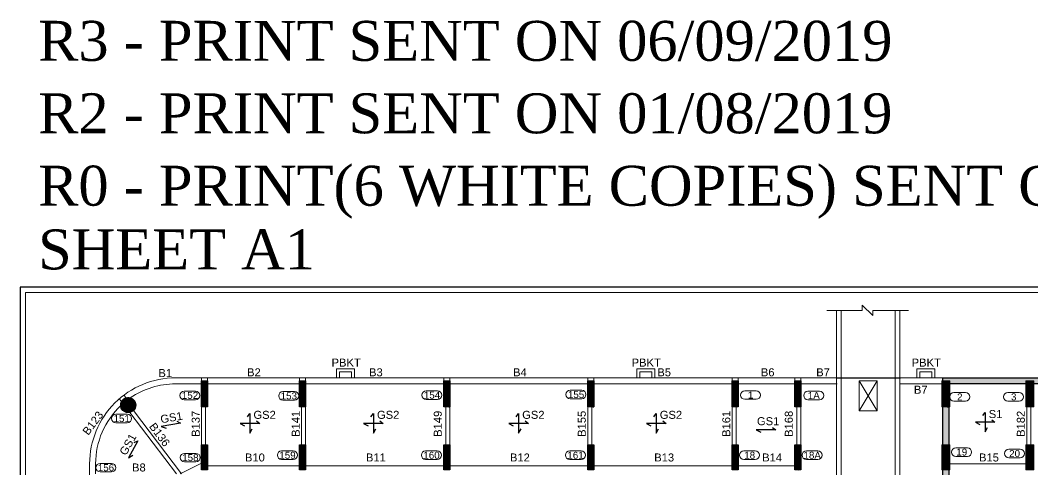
# Model space of a CAD drawing. Header units: millimetres. Extents: x -954 to 225541, y -300291 to -180647.
# Drawn here: x -954 to 49665, y -203139 to -180647 of the extents above; entities that cross this region are included whole.
import ezdxf
from ezdxf.enums import TextEntityAlignment as Align

# ---------------------------------------------------------------- set-up
doc = ezdxf.new("R2010")
doc.units = ezdxf.units.MM
doc.header["$LTSCALE"] = 100
doc.header["$MEASUREMENT"] = 0
for name, color, linetype, lineweight in [('BEAM', 191, 'Continuous', 20), ('BEAM NO (H)', 121, 'Continuous', 20), ('BEAM NO (V)', 121, 'Continuous', 20), ('COL HATCH', 67, 'Continuous', 25), ('colno', 11, 'Continuous', 15), ('COLUMN', 84, 'Continuous', 30), ('CONCRETE', 7, 'Continuous', 20), ('MAIN TEXT', 6, 'Continuous', 25), ('RET WALL', 31, 'Continuous', 30), ('RET WALL HATCH', 57, 'Continuous', 13), ('SLAB MARK', 241, 'Continuous', 25), ('SLAB NO', 52, 'Continuous', 25), ('SUNK', 251, 'Continuous', 9), ('void', 45, 'Continuous', 18)]:
    doc.layers.add(name, color=color, linetype=linetype, lineweight=lineweight)
doc.styles.add('ARIAL', font='arial.ttf')
doc.styles.add('TIMES NEW ROMAN', font='times.ttf', dxfattribs={"width": 0.8, "height": 12})
pattern_1 = [(45, (-336377.978, -599340.706), (-8.83883476, 8.83883476), [])]
pattern_2 = [(45, (-362902.978, -599340.706), (-8.83883476, 8.83883476), [])]
pattern_3 = [(45, (-343602.978, -599340.706), (-8.83883476, 8.83883476), [])]
pattern_4 = [(45, (-350802.978, -599340.706), (-8.83883476, 8.83883476), [])]
pattern_5 = [(45, (-358002.978, -599340.706), (-8.83883476, 8.83883476), [])]
pattern_6 = [(45, (-156574.624, -1128011.588), (-8.83883476, 8.83883476), [])]
pattern_7 = [(45, (-46170.95, -917447.999), (-8.83883476, 8.83883476), [])]
pattern_8 = [(45, (98282.85, 893795.44), (-88.388348, 88.388348), [])]

# ---------------------------------------------------------------- blocks, each defined once
blk = doc.blocks.new('Z$W@#162E370D')
at = {"layer": 'COL HATCH', "lineweight": 9}
h = blk.add_hatch(dxfattribs=at)
h.set_pattern_fill('ANSI31', color=99, scale=1000, style=0)
h.set_pattern_definition(pattern_8)
h.paths.add_polyline_path([(-36400, 38060), (-36800, 38060), (-36800, 36760), (-36400, 36760)])
h = blk.add_hatch(dxfattribs=at)
h.set_pattern_fill('ANSI31', color=99, scale=1000, style=0)
h.set_pattern_definition(pattern_8)
h.paths.add_polyline_path([(-32200, 38060), (-32600, 38060), (-32600, 36760), (-32200, 36760)])
h = blk.add_hatch(dxfattribs=at)
h.set_pattern_fill('ANSI31', color=99, scale=1000, style=0)
h.set_pattern_definition(pattern_8)
h.paths.add_polyline_path([(-36800, 34860), (-36400, 34860), (-36400, 33610), (-36800, 33610)])
h = blk.add_hatch(dxfattribs=at)
h.set_pattern_fill('ANSI31', color=99, scale=1000, style=0)
h.set_pattern_definition(pattern_8)
h.paths.add_polyline_path([(-32600, 34860), (-32200, 34860), (-32200, 33610), (-32600, 33610)])
at = {"layer": 'COLUMN', "lineweight": 13}
for points in [[(-36400, 38060), (-36800, 38060), (-36800, 36760), (-36400, 36760)], [(-32200, 38060), (-32600, 38060), (-32600, 36760), (-32200, 36760)], [(-36800, 34860), (-36400, 34860), (-36400, 33610), (-36800, 33610)], [(-32600, 34860), (-32200, 34860), (-32200, 33610), (-32600, 33610)]]:
    blk.add_lwpolyline(points, close=True, dxfattribs=at)
blk = doc.blocks.new('Z$W@#2DCD71B0')
at = {"layer": 'CONCRETE', "lineweight": 9}
blk.add_lwpolyline([(-3652.5, 0), (-1881.8, 0), (-1881.8, 267.6), (-1358, -237.8), (-1358, 0), (429.8, 0)], dxfattribs=at)
at = {"layer": 'RET WALL', "lineweight": 9}
for p, q in [((-3160, 0), (-3160, -75473)), ((-2930, 0), (-2930, -75186.9)), ((-230, 0), (-230, -74593.7)), ((0, 0), (0, -74778.6))]:
    blk.add_line(p, q, dxfattribs=at)

msp = doc.modelspace()

# ---------------------------------------------------------------- hatches: boundary and pattern name
at = {"layer": 'COL HATCH'}
h = msp.add_hatch(dxfattribs=at)
h.set_pattern_fill('ANSI31', color=256, scale=100, style=0)
h.set_pattern_definition(pattern_2)
h.paths.add_polyline_path([(8415.2, -198688.9), (8415.2, -199988.9), (8115.2, -199988.9), (8115.2, -198688.9)])
h = msp.add_hatch(dxfattribs=at)
h.set_pattern_fill('ANSI31', color=256, scale=100, style=0)
h.set_pattern_definition(pattern_5)
h.paths.add_polyline_path([(13315.2, -198688.9), (13315.2, -199988.9), (13015.2, -199988.9), (13015.2, -198688.9)])
h = msp.add_hatch(dxfattribs=at)
h.set_pattern_fill('ANSI31', color=256, scale=100, style=0)
h.set_pattern_definition(pattern_4)
h.paths.add_polyline_path([(20515.2, -198688.9), (20515.2, -199988.9), (20215.2, -199988.9), (20215.2, -198688.9)])
h = msp.add_hatch(dxfattribs=at)
h.set_pattern_fill('ANSI31', color=256, scale=100, style=0)
h.set_pattern_definition(pattern_3)
h.paths.add_polyline_path([(27715.2, -198688.9), (27715.2, -199988.9), (27415.2, -199988.9), (27415.2, -198688.9)])
h = msp.add_hatch(dxfattribs=at)
h.set_pattern_fill('ANSI31', color=256, scale=100, style=0)
h.set_pattern_definition(pattern_1)
h.paths.add_polyline_path([(34940.2, -198688.9), (34940.2, -199988.9), (34640.2, -199988.9), (34640.2, -198688.9)])
h = msp.add_hatch(dxfattribs=at)
h.set_pattern_fill('ANSI31', color=256, scale=100, style=0)
h.set_pattern_definition(pattern_6)
h.paths.add_polyline_path([(37765.2, -198688.9), (38065.2, -198688.9), (38065.2, -199988.9), (37765.2, -199988.9)])
h = msp.add_hatch(dxfattribs=at)
h.set_pattern_fill('ANSI31', color=256, scale=100, style=0)
h.set_pattern_definition(pattern_7)
h.paths.add_polyline_path([(45165.2, -198688.9), (45465.2, -198688.9), (45465.2, -199988.9), (45165.2, -199988.9)])
h = msp.add_hatch(dxfattribs=at)
h.set_pattern_fill('ANSI31', color=256, scale=100, style=0)
h.set_pattern_definition(pattern_7)
h.paths.add_polyline_path([(49365.2, -198688.9), (49665.2, -198688.9), (49665.2, -199988.9), (49365.2, -199988.9)])
h = msp.add_hatch(dxfattribs=at)
h.set_pattern_fill('ANSI31', color=256, scale=100, style=0)
h.set_pattern_definition([(315, (-465478.406, 171803.38), (-8.83883476, -8.83883476), [])])
edge = h.paths.add_edge_path()
edge.add_arc((4442.2, -199902.9), 375, 0, 360)
h = msp.add_hatch(dxfattribs=at)
h.set_pattern_fill('ANSI31', color=256, scale=100, style=0)
h.set_pattern_definition(pattern_2)
h.paths.add_polyline_path([(8415.2, -201888.9), (8415.2, -203138.9), (8115.2, -203138.9), (8115.2, -201888.9)])
h = msp.add_hatch(dxfattribs=at)
h.set_pattern_fill('ANSI31', color=256, scale=100, style=0)
h.set_pattern_definition(pattern_5)
h.paths.add_polyline_path([(13315.2, -201888.9), (13315.2, -203138.9), (13015.2, -203138.9), (13015.2, -201888.9)])
h = msp.add_hatch(dxfattribs=at)
h.set_pattern_fill('ANSI31', color=256, scale=100, style=0)
h.set_pattern_definition(pattern_4)
h.paths.add_polyline_path([(20515.2, -201888.9), (20515.2, -203138.9), (20215.2, -203138.9), (20215.2, -201888.9)])
h = msp.add_hatch(dxfattribs=at)
h.set_pattern_fill('ANSI31', color=256, scale=100, style=0)
h.set_pattern_definition(pattern_3)
h.paths.add_polyline_path([(27715.2, -201888.9), (27715.2, -203138.9), (27415.2, -203138.9), (27415.2, -201888.9)])
h = msp.add_hatch(dxfattribs=at)
h.set_pattern_fill('ANSI31', color=256, scale=100, style=0)
h.set_pattern_definition(pattern_1)
h.paths.add_polyline_path([(34940.2, -201888.9), (34940.2, -203138.9), (34640.2, -203138.9), (34640.2, -201888.9)])
h = msp.add_hatch(dxfattribs=at)
h.set_pattern_fill('ANSI31', color=256, scale=100, style=0)
h.set_pattern_definition(pattern_6)
h.paths.add_polyline_path([(37765.2, -201888.9), (38065.2, -201888.9), (38065.2, -203138.9), (37765.2, -203138.9)])
h = msp.add_hatch(dxfattribs=at)
h.set_pattern_fill('ANSI31', color=256, scale=100, style=0)
h.set_pattern_definition(pattern_7)
h.paths.add_polyline_path([(45165.2, -201888.9), (45465.2, -201888.9), (45465.2, -203138.9), (45165.2, -203138.9)])
h = msp.add_hatch(dxfattribs=at)
h.set_pattern_fill('ANSI31', color=256, scale=100, style=0)
h.set_pattern_definition(pattern_7)
h.paths.add_polyline_path([(49365.2, -201888.9), (49665.2, -201888.9), (49665.2, -203138.9), (49365.2, -203138.9)])
at = {"layer": 'RET WALL HATCH'}
h = msp.add_hatch(dxfattribs=at)
h.set_pattern_fill('ANSI33', color=256, scale=1000, style=0)
h.set_pattern_definition([(45, (360396, 1349499.23), (-176.776695, 176.776695), []), (45, (360572.77, 1349499.23), (-176.776695, 176.776695), [125, -62.5])])
h.paths.add_polyline_path([(45465.2, -235437.9), (81565.2, -235437.9), (81565.2, -230588.9), (83765.2, -230588.9), (83765.2, -198838.9), (45465.2, -198838.9)], flags=16)
h.paths.add_polyline_path([(81865.2, -230888.9), (81865.2, -235737.9), (45165.2, -235737.9), (45165.2, -198538.9), (84065.2, -198538.9), (84065.2, -230888.9)])

# ---------------------------------------------------------------- linework, layer by layer
at = {"color": 5}
msp.add_lwpolyline([(-953.5, -300291), (149541.8, -300291), (149541.8, -193995.9), (-953.5, -193995.9)], close=True, dxfattribs=at)
at = {"layer": 'BEAM'}
for p, q in [((8115.2, -198688.9), (8115.2, -198538.9)), ((8415.2, -198688.9), (8415.2, -198538.9)), ((13015.2, -198688.9), (13015.2, -198538.9)), ((13315.2, -198688.9), (13315.2, -198538.9)), ((20215.2, -198688.9), (20215.2, -198538.9)), ((20515.2, -198688.9), (20515.2, -198538.9)), ((27415.2, -198688.9), (27415.2, -198538.9)), ((27715.2, -198688.9), (27715.2, -198538.9)), ((34640.2, -198688.9), (34640.2, -198538.9)), ((34940.2, -198688.9), (34940.2, -198538.9)), ((37765.2, -198688.9), (37765.2, -198538.9)), ((38065.2, -198688.9), (38065.2, -198538.9)), ((45165.2, -198538.9), (43045.2, -198538.9)), ((45165.2, -198838.9), (43045.2, -198838.9)), ((4342.8, -199541.3), (4228.9, -199400.4)), ((4109.5, -199729.8), (3995.6, -199588.9)), ((4522.3, -200269.2), (6863.6, -203338.9)), ((4701.2, -200174), (7115.2, -203338.9)), ((8115.2, -201888.9), (8115.2, -199988.9)), ((8315.2, -201888.9), (8315.2, -199988.9)), ((13115.2, -201888.9), (13115.2, -199988.9)), ((13315.2, -201888.9), (13315.2, -199988.9)), ((20315.2, -201888.9), (20315.2, -199988.9)), ((20515.2, -201888.9), (20515.2, -199988.9)), ((27415.2, -201888.9), (27415.2, -199988.9)), ((27615.2, -201888.9), (27615.2, -199988.9)), ((34640.2, -199988.9), (34640.2, -201888.9)), ((34840.2, -199988.9), (34840.2, -201888.9)), ((37865.2, -199988.9), (37865.2, -201888.9)), ((38065.2, -199988.9), (38065.2, -201888.9)), ((49365.2, -199988.9), (49365.2, -201888.9)), ((49565.2, -199988.9), (49565.2, -201888.9)), ((7044.3, -203338.9), (8115.2, -202803.5)), ((13015.2, -202938.9), (8415.2, -202938.9)), ((20215.2, -202938.9), (13315.2, -202938.9)), ((27415.2, -202938.9), (20515.2, -202938.9)), ((34640.2, -202938.9), (27715.2, -202938.9)), ((37765.2, -202938.9), (34940.2, -202938.9)), ((49365.2, -202838.9), (45465.2, -202838.9))]:
    msp.add_line(p, q, dxfattribs=at)
for points in [[(14865.2, -198538.9), (14865.2, -198088.9), (15765.2, -198088.9), (15765.2, -198538.9)], [(15015.2, -198538.9), (15015.2, -198238.9), (15615.2, -198238.9), (15615.2, -198538.9)], [(29865.2, -198538.9), (29865.2, -198088.9), (30765.2, -198088.9), (30765.2, -198538.9)], [(30015.2, -198538.9), (30015.2, -198238.9), (30615.2, -198238.9), (30615.2, -198538.9)], [(43865.2, -198539.2), (43865.2, -198089.2), (44765.2, -198089.2), (44765.2, -198539.2)], [(44015.2, -198539.2), (44015.2, -198239.2), (44615.2, -198239.2), (44615.2, -198539.2)], [(13015.2, -198838.9), (8415.2, -198838.9)], [(20215.2, -198838.9), (13315.2, -198838.9)], [(27415.2, -198838.9), (20515.2, -198838.9)], [(34640.2, -198838.9), (27715.2, -198838.9)], [(37765.2, -198838.9), (34940.2, -198838.9)], [(39885.2, -198838.9), (38065.2, -198838.9)]]:
    msp.add_lwpolyline(points, dxfattribs=at)
for points in [[(39885.2, -198538.9), (6815.2, -198538.9, 0.4142136), (2515.2, -202838.9), (2515.2, -213838.9)], [(8115.2, -198838.9), (6815.2, -198838.9, 0.1517711), (4548.4, -199543.2, 0.1517711)], [(4068.3, -199931.3, 0.20631), (2815.2, -202838.9), (2815.2, -203338.9)]]:
    msp.add_lwpolyline(points, format="xyb", dxfattribs=at)
at = {"layer": 'colno', "elevation": -1455.5}
for points in [[(7239.8, -199631.8, -1), (7239.8, -199204.4), (7812.4, -199204.4, -1), (7812.4, -199631.8)], [(12182, -199657.1, -1), (12182, -199229.7), (12754.6, -199229.7, -1), (12754.6, -199657.1)], [(19339.4, -199619, -1), (19339.4, -199191.6), (19912, -199191.6, -1), (19912, -199619)], [(26542.1, -199589.4, -1), (26542.1, -199162), (27114.6, -199162, -1), (27114.6, -199589.4)], [(35267.4, -199613.4, -1), (35267.4, -199185.9), (35840, -199185.9, -1), (35840, -199613.4)], [(38427.1, -199636.4, -1), (38427.1, -199209), (38999.7, -199209, -1), (38999.7, -199636.4)], [(45725.6, -199708, -1), (45725.6, -199280.6), (46298.1, -199280.6, -1), (46298.1, -199708)], [(48419.8, -199705.4, -1), (48419.8, -199278), (48992.3, -199278, -1), (48992.3, -199705.4)], [(7259.2, -202744.5, -1), (7259.2, -202317.1), (7831.8, -202317.1, -1), (7831.8, -202744.5)], [(12114.5, -202627.2, -1), (12114.5, -202199.8), (12687, -202199.8, -1), (12687, -202627.2)], [(19314.5, -202627.2, -1), (19314.5, -202199.8), (19887, -202199.8, -1), (19887, -202627.2)], [(26514.5, -202627.2, -1), (26514.5, -202199.8), (27087, -202199.8, -1), (27087, -202627.2)], [(35221.2, -202627.2, -1), (35221.2, -202199.8), (35793.8, -202199.8, -1), (35793.8, -202627.2)], [(38346.2, -202627.2, -1), (38346.2, -202199.8), (38918.8, -202199.8, -1), (38918.8, -202627.2)], [(45823.1, -202467, -1), (45823.1, -202039.6), (46395.6, -202039.6, -1), (46395.6, -202467)], [(48464.5, -202541.7, -1), (48464.5, -202114.3), (49037, -202114.3, -1), (49037, -202541.7)]]:
    msp.add_lwpolyline(points, format="xyb", close=True, dxfattribs=at)
at = {"layer": 'colno'}
for points in [[(3826.7, -200791, -1), (3826.7, -200363.6), (4399.3, -200363.6, -1), (4399.3, -200791)], [(3039.3, -203247.8, -1), (3039.3, -202820.4), (3611.9, -202820.4, -1), (3611.9, -203247.8)]]:
    msp.add_lwpolyline(points, format="xyb", close=True, dxfattribs=at)
at = {"layer": 'COLUMN'}
for points in [[(8415.2, -198688.9), (8415.2, -199988.9), (8115.2, -199988.9), (8115.2, -198688.9)], [(13315.2, -198688.9), (13315.2, -199988.9), (13015.2, -199988.9), (13015.2, -198688.9)], [(20515.2, -198688.9), (20515.2, -199988.9), (20215.2, -199988.9), (20215.2, -198688.9)], [(27715.2, -198688.9), (27715.2, -199988.9), (27415.2, -199988.9), (27415.2, -198688.9)], [(34940.2, -198688.9), (34940.2, -199988.9), (34640.2, -199988.9), (34640.2, -198688.9)], [(37765.2, -198688.9), (38065.2, -198688.9), (38065.2, -199988.9), (37765.2, -199988.9)], [(45165.2, -198688.9), (45465.2, -198688.9), (45465.2, -199988.9), (45165.2, -199988.9)], [(49365.2, -198688.9), (49665.2, -198688.9), (49665.2, -199988.9), (49365.2, -199988.9)], [(8415.2, -201888.9), (8415.2, -203138.9), (8115.2, -203138.9), (8115.2, -201888.9)], [(13315.2, -201888.9), (13315.2, -203138.9), (13015.2, -203138.9), (13015.2, -201888.9)], [(20515.2, -201888.9), (20515.2, -203138.9), (20215.2, -203138.9), (20215.2, -201888.9)], [(27715.2, -201888.9), (27715.2, -203138.9), (27415.2, -203138.9), (27415.2, -201888.9)], [(34940.2, -201888.9), (34940.2, -203138.9), (34640.2, -203138.9), (34640.2, -201888.9)], [(37765.2, -201888.9), (38065.2, -201888.9), (38065.2, -203138.9), (37765.2, -203138.9)], [(45165.2, -201888.9), (45465.2, -201888.9), (45465.2, -203138.9), (45165.2, -203138.9)], [(49365.2, -201888.9), (49665.2, -201888.9), (49665.2, -203138.9), (49365.2, -203138.9)]]:
    msp.add_lwpolyline(points, close=True, dxfattribs=at)
msp.add_circle((4442.2, -199902.9), 375, dxfattribs=at)
at = {"layer": 'RET WALL', "lineweight": 25}
for points in [[(81865.2, -230888.9), (81865.2, -235737.9), (45165.2, -235737.9), (45165.2, -198538.9), (84065.2, -198538.9), (84065.2, -230888.9)], [(45465.2, -235437.9), (81565.2, -235437.9), (81565.2, -230588.9), (83765.2, -230588.9), (83765.2, -198838.9), (45465.2, -198838.9)]]:
    msp.add_lwpolyline(points, close=True, dxfattribs=at)
at = {"layer": 'SLAB MARK'}
msp.add_line((39885.2, -198538.9), (43045.2, -198538.9), dxfattribs=at)
for points in [[(10402.8, -200494.2), (10525.6, -200330.6), (10525.6, -201312.2), (10648.4, -201087.2)], [(16578.8, -200494.2), (16701.6, -200330.6), (16701.6, -201312.2), (16824.4, -201087.2)], [(23837.8, -200494.2), (23960.6, -200330.6), (23960.6, -201312.2), (24083.4, -201087.2)], [(30716.8, -200494.2), (30839.6, -200330.6), (30839.6, -201312.2), (30962.4, -201087.2)], [(47163.7, -200430.2), (47286.5, -200266.6), (47286.5, -201248.2), (47409.3, -201023.2)], [(10852.8, -200698.6), (11016.4, -200821.4), (10034.8, -200821.4), (10259.8, -200944.2)], [(17028.8, -200698.6), (17192.4, -200821.4), (16210.8, -200821.4), (16435.8, -200944.2)], [(24287.8, -200698.6), (24451.4, -200821.4), (23469.8, -200821.4), (23694.8, -200944.2)], [(31166.8, -200698.6), (31330.4, -200821.4), (30348.8, -200821.4), (30573.8, -200944.2)], [(47613.7, -200634.6), (47777.3, -200757.4), (46795.7, -200757.4), (47020.6, -200880.2)], [(36657.8, -201016.6), (36821.4, -201139.4), (35839.8, -201139.4), (36064.8, -201262.2)]]:
    msp.add_lwpolyline(points, dxfattribs=at)
at = {"layer": 'SLAB MARK', "elevation": 0}
for points in [[(6882.1, -200707.1), (7064.4, -200799.8), (6097.6, -200969.2), (6340.3, -201051.4)], [(4743.6, -201770.7), (4930.4, -201687.4), (4453.4, -202545.2), (4670, -202408.3)]]:
    msp.add_lwpolyline(points, dxfattribs=at)
at = {"layer": 'SUNK', "color": 6}
msp.add_lwpolyline([(-687.4, -300024.9), (149275.6, -300024.9), (149275.6, -194262.1), (-687.4, -194262.1)], close=True, dxfattribs=at)
at = {"layer": 'void'}
for p, q in [((40990.2, -198688.9), (41890.2, -200188.9)), ((40990.2, -200188.9), (41890.2, -198688.9))]:
    msp.add_line(p, q, dxfattribs=at)
msp.add_lwpolyline([(40990.2, -198688.9), (41890.2, -198688.9), (41890.2, -200188.9), (40990.2, -200188.9)], close=True, dxfattribs=at)

# ---------------------------------------------------------------- block references
at = {"layer": 'COLUMN'}
msp.add_blockref('Z$W@#162E370D', (81915.2, -236748.9), dxfattribs=at)
at = {"layer": 'CONCRETE'}
msp.add_blockref('Z$W@#2DCD71B0', (43020.2, -195177.5), dxfattribs=at)

# ---------------------------------------------------------------- texts
at = {"layer": 'BEAM NO (H)', "style": 'ARIAL'}
for s, p in [('PBKT', (15340.4, -197777.4, 0)), ('PBKT', (30340.4, -197777.4, 0)), ('PBKT', (44340.4, -197777.6, 0)), ('B1', (6296.3, -198300.2, 0)), ('B2', (10728.4, -198262.4, 0)), ('B3', (16826.4, -198262.4, 0)), ('B4', (24026.4, -198262.4, 0)), ('B5', (31238.9, -198262.4, 0)), ('B6', (36413.9, -198262.4, 0)), ('B7', (39181.4, -198262.4, 0)), ('B7', (44065.8, -199134.3, 0)), ('B10', (10776.4, -202524.3, 0)), ('B11', (16826.4, -202524.3, 0)), ('B12', (24026.4, -202524.3, 0)), ('B13', (31238.9, -202524.3, 0)), ('B14', (36635.7, -202524.3, 0)), ('B15', (47476.4, -202524.3, 0)), ('B8', (4976.4, -203024.3, 0))]:
    msp.add_text(s, height=400, dxfattribs=at).set_placement(p, align=Align.MIDDLE_CENTER)
at = {"layer": 'BEAM NO (V)', "style": 'ARIAL'}
for s, rotation, p in [('B123', 53.02553, (2677.1, -200801.7, 0)), ('B137', 90, (7818.8, -200839.5, 0)), ('B141', 90, (12818.8, -200839.5, 0)), ('B149', 90, (19918.8, -200839.5, 0)), ('B155', 90, (27118.8, -200839.5, 0)), ('B161', 90, (34343.8, -200839.5, 0)), ('B168', 90, (37468.8, -200839.5, 0)), ('B182', 90, (49068.8, -200839.5, 0)), ('B136', 306.27967, (6014.4, -201381.4, 0))]:
    msp.add_text(s, height=400, rotation=rotation, dxfattribs=at).set_placement(p, align=Align.MIDDLE_CENTER)
at = {"layer": 'colno', "style": 'ARIAL'}
for s, p in [('152', (7532.3, -199417.6, -11644)), ('153', (12474.6, -199442.9, -11644)), ('154', (19632, -199404.8, -11644)), ('155', (26834.6, -199375.2, -11644)), ('1', (35560, -199399.2, -11644)), ('1A', (38719.6, -199422.2, -11644)), ('2', (46018.1, -199493.8, -11644)), ('3', (48712.3, -199491.2, -11644)), ('151', (4119.3, -200576.8, -10188.5)), ('158', (7551.7, -202530.3, -11644)), ('159', (12407, -202413, -11644)), ('160', (19607, -202413, -11644)), ('161', (26807, -202413, -11644)), ('18', (35513.8, -202413, -11644)), ('18A', (38638.8, -202413, -11644)), ('19', (46115.6, -202252.8, -11644)), ('20', (48757, -202327.5, -11644)), ('156', (3331.8, -203033.6, -10188.5))]:
    msp.add_text(s, height=350, dxfattribs=at).set_placement(p, align=Align.MIDDLE_CENTER)
at = {"layer": 'MAIN TEXT', "style": 'TIMES NEW ROMAN'}
for s, p in [('R3 - PRINT SENT ON 06/09/2019', (-61.2, -182676.8)), ('R2 - PRINT SENT ON 01/08/2019', (-61.2, -186301.2)), ('R0 - PRINT(6 WHITE COPIES) SENT ON 10/06/2019', (-61.2, -189925.6)), ('SHEET A1', (-61.2, -193112.9))]:
    msp.add_text(s, height=2000, rotation=359.99642, dxfattribs=at).set_placement(p)
at = {"layer": 'SLAB NO', "style": 'ARIAL'}
for rotation, p in [(9.93927, (6090.5, -200818.4)), (60.91999, (4331.8, -202455.8))]:
    msp.add_text('GS1', height=400, rotation=rotation, dxfattribs=at).set_placement(p)
for s, p in [('GS2', (10704.9, -200590.6, 0)), ('GS2', (16880.9, -200590.6, 0)), ('GS2', (24139.9, -200590.6, 0)), ('GS2', (31018.9, -200590.6, 0)), ('S1', (47464.3, -200551.3, 0)), ('GS1', (35876.9, -200908.6, 0))]:
    msp.add_text(s, height=400, dxfattribs=at).set_placement(p)

doc.saveas('drawing.dxf')
